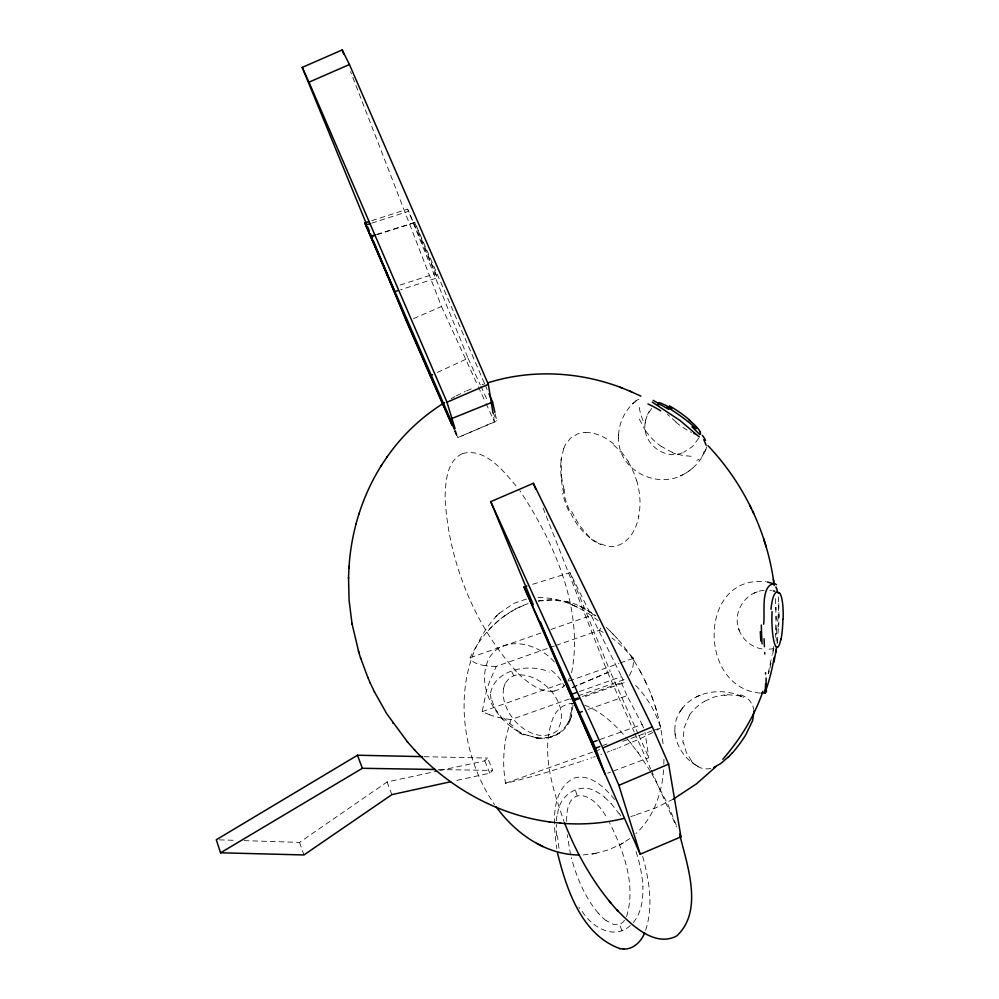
<?xml version="1.0" encoding="UTF-8"?>
<svg xmlns="http://www.w3.org/2000/svg" width="999" height="999" viewBox="0 0 999 999"><rect width="100%" height="100%" fill="white"/><g stroke="black" fill="none" stroke-linecap="round" stroke-linejoin="round"><path stroke-width="0.75" stroke-dasharray="5 3.75" d="M685.152 473.439C658.641 490.297 617.669 471.016 618.593 437.924M618.618 435.077C619.08 420.492 627.172 406.618 639.148 398.439M618.581 438.611L618.618 434.403M573.026 705.194L571.153 717.22M663.836 764.297L663.96 758.691M777.272 642.282L778.758 623.738M778.958 617.295L778.745 603.246M778.683 626.885L779.02 614.41M775.474 598.588L776.086 619.405L775.311 634.502M490.646 692.769C495.092 669.105 530.257 662.861 549.388 672.102M566.683 821.265C565.846 782.804 594.23 792.319 607.255 818.855M696.852 765.684C677.759 755.381 667.369 728.371 681.243 709.864M563.673 448.439L561.051 460.289L561.525 477.122M560.901 462.35C558.978 494.755 574.038 540.559 610.426 546.603A23.889 22.84 52.4 0 0 618.181 545.329L619.667 544.755A26.224 25.025 48.2 0 0 622.914 543.031C631.98 537.237 636.75 526.735 638.786 516.508M663.598 769.767C662.012 793.218 653.583 817.294 635.963 833.528M645.242 422.44C641.433 442.857 664.834 461.438 683.928 452.172M778.321 616.346L775.499 637.374M571.328 712.337L571.416 705.107M561.051 460.289L561.276 458.241M777.06 643.781L777.647 639.56M489.885 714.859L482.142 711.663L486.276 691.733A138.898 123.664 -38.7 0 1 489.622 681.38L496.228 666.383L548.526 648.064M772.726 654.083L773.838 647.115M645.566 420.629L647.564 414.448L652.784 406.78M645.142 423.014L645.679 419.942M773.85 646.241L772.015 655.307M503.621 688.299C498.988 713.548 532.842 747.876 556.98 730.968C572.402 706.78 544.193 673.838 517.957 674.8A9.116 4.52 -15 0 0 513.861 675.686L509.19 678.346L505.694 682.617M768.181 673.513L771.74 656.618M557.704 813.923C558.816 795.266 580.157 781.23 596.715 791.87A41.696 41.371 -5.6 0 1 600.524 794.168L604.457 797.065M769.967 667.981L771.815 659.427M768.518 673.626L769.28 670.816M571.578 672.839C584.153 609.827 554.183 542.132 519.792 490.559M570.079 718.181L568.868 721.378M537.574 738.061C551.473 739.909 566.695 732.217 570.816 718.206M570.204 720.017L571.828 715.197M569.368 698.963L510.926 719.63L506.368 735.901A159.89 128.859 -34.1 0 0 504.045 771.29L505.432 783.291A163.324 11.214 -18.9 0 0 513.973 781.293L537.487 775.062A112.974 7.905 -19 0 0 542.794 773.551L581.018 761.525M645.604 930.244C653.658 905.881 649.15 879.27 642.32 855.156M626.573 916.595C636.288 885.052 623.626 850.599 609.44 822.527M705.756 449.762C701.723 459.79 694.205 468.356 684.79 473.663M485.551 665.696L483.903 665.446A134.74 28.846 -17 0 1 470.442 658.416L470.154 657.692C477.834 641.458 489.473 627.047 503.921 616.346M568.106 680.794L569.43 678.121M698.676 438.249L692.607 446.503L683.616 452.31M649.125 411.526L647.564 414.448M629.407 675.536L630.107 674.188A143.419 54.62 -16.6 0 0 633.304 664.223L633.541 658.254L620.192 644.655A139.573 125.112 -34.2 0 0 612.275 638.324L611.9 638.049M567.357 724.3L560.214 732.354L550.349 737.162M689.485 715.284L684.003 728.184L683.241 740.459M681.718 709.228C695.916 689.859 724.862 687.2 745.117 698.051M679.857 711.812L682.991 707.417M624.487 920.316L623.314 921.727A9.715 9.366 -52.7 0 1 619.605 924.25L613.461 924.375L606.231 920.678M633.291 922.527C641.608 912.661 643.231 899.013 642.844 886.575M488.224 630.619C499.138 618.606 512.762 608.653 528.271 603.546M497.052 615.372C449.95 666.221 457.167 750.361 494.53 804.57M632.617 403.846L633.691 402.822M439.66 770.591L484.752 760.838L487.687 758.066L492.732 770.429L489.785 773.189L453.633 781.106M553.958 691.121L559.265 689.397L563.036 686.9M499.113 613.461L513.424 603.533L526.848 598.901M562.849 687.075L564.697 685.351M495.729 616.62L500.137 612.512M630.344 925.524C613.461 941.195 589.885 925.936 580.943 909.277M688.835 471.103L692.532 468.231M504.12 616.196L515.784 608.866L527.01 603.97M629.882 838.573L621.241 844.08M244.031 840.634L299.538 842.382L387.05 781.98L438.161 770.916M594.567 853.633L608.279 849.912L620.342 844.555M622.689 843.243L623.688 842.681M704.495 701.31L714.173 697.027L724.612 694.829M451.261 398.663L455.032 396.553M619.755 844.892L622.027 843.643M764.023 590.372C745.866 591.57 732.479 611.813 738.673 628.908M673.276 799.163L654.732 808.316L630.756 816.595M652.846 732.467L643.119 737.287A111.938 7.867 -19.1 0 1 638.186 739.535L619.38 747.464M462.425 453.621C485.901 447.04 504.907 472.889 517.919 488.136M456.293 395.854L465.334 391.421M462.112 453.758C446.316 461.413 445.504 483.054 445.054 498.164C448.788 562.425 474.737 626.735 518.606 674.063M680.232 475.886L682.642 474.775M437.312 372.452L468.069 358.266L407.642 209.153L370.704 221.004M698.551 695.953L700.062 695.279M696.378 696.927L698.176 696.128M413.524 318.619L441.483 306.518L350.599 71.691M495.204 413.748L496.828 421.029L457.492 437.737L454.745 430.569L457.804 437.637L494.43 421.828L492.969 412.824M572.464 687.499L607.654 672.439L542.445 506.406M466.658 390.859L474.6 387.487M572.14 687.637L610.214 671.54L638.061 733.691M754.083 593.194L757.392 591.833M617.332 748.276L618.019 748.001M615.933 748.825L613.074 749.937M610.876 750.786L611.613 750.499M609.39 751.36L607.105 752.222M607.767 773.189L610.501 772.165M613.236 771.128L648.813 757.704L645.017 732.417M600.836 754.557L601.635 754.257M482.105 384.752L484.802 383.766M600.087 739.485L642.107 724.487L643.581 727.884M602.722 745.541L607.067 743.993M505.432 783.291L593.406 751.835M594.867 751.31L600.736 749.213M622.727 741.345L652.047 730.868M653.521 730.344L660.851 727.722L656.68 716.832A161.089 131.294 -28.8 0 0 638.898 688.873L635.302 685.114M595.154 756.618L593.493 757.205M579.333 691.533L621.565 676.598L624.125 682.717L581.955 697.652M578.134 695.853L626.336 678.796M582.429 696.44L621.39 682.654L624.125 682.717M588.086 709.477L627.01 695.666L642.107 724.487M482.142 711.663L562.986 683.141M568.868 681.068L618.843 663.448M620.317 662.924L633.541 658.254M591.008 758.079L591.845 757.791M549.974 647.552L554.333 646.028M555.781 645.516L599.363 630.257A119.805 25.999 -17.7 0 0 601.386 626.885M470.154 657.692L542.07 632.592M550.874 629.507L593.443 614.647L595.741 615.471M586.863 759.527L587.687 759.24M552.572 736.475L549.6 737.362L552.572 736.475A13.786 1.911 70.4 0 1 551.061 734.839M582.692 760.963L583.528 760.676M400.112 285.077L435.302 273.626L437.45 277.772L400.587 289.772M376.698 234.39L414.885 222.502L484.74 383.953M376.91 234.715L414.885 222.502M371.678 223.152L408.703 211.264L435.302 273.626M532.654 584.278L570.004 572.627L621.565 676.598M633.616 815.808L635.202 815.396M550.087 737.262L538.224 738.124L524.225 734.465M710.801 768.406L708.516 768.793A111.139 44.655 -74.5 0 1 691.445 761.263M773.963 648.526L768.356 649.325M583.129 854.932L593.768 853.758M538.311 601.011C557.492 597.502 578.309 602.122 593.443 614.647M591.883 854.095L596.241 853.321M538.174 601.061L553.034 599.912L569.492 602.335M518.156 673.663C527.509 682.142 538.886 691.882 552.36 691.296M551.972 691.333L554.208 691.083M573.876 703.446C565.109 702.909 557.267 708.953 553.596 716.595C539.822 750.561 552.659 788.661 563.998 821.478M543.706 738.224L544.73 738.186M571.203 703.546L572.415 703.508M727.322 694.642L739.322 695.816M585.389 432.505C596.203 432.305 606.368 437.624 614.36 444.567M691.121 456.293L682.729 455.519L675.586 453.608M538.074 597.589C560.127 597.29 581.181 607.13 598.164 620.629M438.411 769.542L492.732 770.429M424.125 756.68L487.687 758.066M219.355 839.859L236.326 840.396M769.867 590.322L771.54 590.521M760.114 693.094C697.539 687.824 698.226 574.15 765.933 581.755M510.926 719.63L504.42 718.631A142.77 53.796 -15.2 0 1 489.897 714.859M536.925 737.986L523.351 734.09L510.776 726.585M762 648.925C751.91 647.265 742.856 640.097 739.248 630.494M741.795 696.59L738.91 695.516L743.93 697.452L742.956 697.04M584.752 705.244C601.51 711.488 614.722 724.4 626.273 737.637M523.351 734.09L525.124 734.839M672.602 452.497L661.663 446.628M569.105 603.533L572.951 605.257M573.488 605.494L577.547 607.317M601.011 544.63L598.201 543.344M579.732 606.068L594.88 614.485M520.092 732.517L521.678 733.316M599.363 630.257L603.146 632.355M695.691 764.959L698.226 766.533M589.335 537.05L579.27 525.237L570.891 510.002M606.318 627.434C620.991 641.108 633.229 657.404 642.282 675.287M554.37 662.05C538.998 643.381 502.572 633.728 488.673 658.978C476.61 684.715 492.919 715.247 515.184 729.67A77.847 35.065 2 0 0 517.819 731.305M610.202 631.168L617.644 639.023M502.984 719.53L495.142 708.778L491.346 699.05M611.188 803.558L618.818 813.361M598.364 913.248C584.89 897.352 576.685 877.597 571.303 857.641M614.585 799.475C605.057 787.799 589.922 772.826 573.438 778.296C549.687 791.583 553.771 825.736 556.78 848.675M627.235 738.773L638.498 753.184L650.923 772.09M621.278 451.585L628.446 461.638M691.583 760.913L686.375 752.509L683.528 742.719M630.144 742.195L631.818 744.405M636.75 750.873L638.498 753.184M631.193 656.718L634.278 661.101M645.754 431.231L638.049 416.683M651.635 773.313L667.906 804.52L676.76 826.26M407.642 209.153L408.703 211.264M644.842 680.394C655.307 701.248 661.051 724.238 663.461 747.377M639.959 670.654L647.165 685.002M441.483 306.518L477.647 385.264M478.284 386.675L485.389 402.147M486.038 403.546L494.43 421.828M468.069 358.266L480.207 384.765M480.856 386.163L487.887 401.498M492.994 412.662L496.828 421.029M638.686 735.102L648.813 757.704M607.654 672.439L634.203 731.98M634.827 733.391L650.624 768.83M651.261 770.241L676.535 826.947M454.395 430.694L457.492 437.737M621.39 682.654L627.01 695.666M485.352 385.352L487.162 389.535M414.56 222.203L437.45 277.772M484.752 760.838L489.785 773.189M570.004 572.627L610.214 671.54M739.397 630.881L738.548 628.521M752.809 705.943L753.833 709.502M387.05 781.98L391.858 794.642M738.81 629.308L739.098 630.107M299.538 842.382L303.933 854.957M651.373 695.104L652.921 699.787M654.994 705.868L656.505 710.439M455.544 430.244L457.804 437.637M636.588 480.207L637.799 484.715A89.96 85.602 -9.8 0 1 639.835 498.426L639.997 500.724A76.723 73.002 -4 0 1 638.611 516.483M564.847 493.244L563.973 489.947M570.604 854.819L567.195 834.839M674.8 730.456L675.299 735.851M556.543 835.901L556.331 827.759A80.407 71.528 -82.3 0 1 556.418 824.45M775.998 607.317L776.023 609.989M776.048 616.47L776.086 619.405M594.605 615.047A135.464 29.358 -17.8 0 1 595.716 615.471M496.216 666.383A119.306 25.637 -17.1 0 1 485.751 665.721M660.851 727.722A164.236 11.414 -19.2 0 1 656.992 730.157M689.322 715.222A27.448 15.709 -46.8 0 1 704.495 701.41M683.129 743.056A69.368 35.44 -54.6 0 1 682.804 740.808M740.609 694.829A105.37 39.048 -30.8 0 1 752.447 706.143M724.15 695.466A73.089 30.969 -36.7 0 1 726.86 695.229M776.772 628.97A236.626 219.318 3 0 1 776.148 641.133M778.246 596.828A77.447 21.441 -73.5 0 1 778.084 616.658M621.94 930.581A14.111 1.936 69.5 0 1 619.605 924.225M577.06 795.479A14.111 1.986 70.1 0 1 575.362 789.61M636.038 851.66A149.001 143.906 23.4 0 1 643.006 886.563M619.055 813.211A125.2 121.428 14.5 0 1 620.779 815.883M604.37 797.165A63.611 61.651 14.4 0 1 611.076 803.646M606.193 920.728A55.232 53.297 -55.4 0 1 598.413 913.211M556.306 820.941A63.674 57.93 -82.1 0 1 557.317 813.835M558.978 848.326A128.584 113.411 -83.1 0 1 557.567 835.776M579.657 908.366A124.113 111.326 -82.5 0 1 578.821 907.08M513.861 675.699A12.999 1.698 70.7 0 1 511.875 671.815M551.448 670.416A143.794 76.511 -33.9 0 1 564.173 686.113M570.754 699.013A121.091 63.636 -31.4 0 1 570.991 699.799M571.778 703.084A121.091 63.636 -31.4 0 1 572.065 704.807M570.854 712.499A61.576 32.492 -31.8 0 1 569.48 718.331M568.618 721.39A40.509 23.501 -24.3 0 1 567.082 724.287M503.683 688.286A52.385 26.224 -14.4 0 1 505.631 682.617M523.326 734.914A61.688 29.408 0 0 1 517.007 731.605M513.024 726.011A124.488 55.245 2.5 0 1 503.621 717.919M491.021 699.063A119.593 55.345 0.9 0 1 490.709 692.769M661.625 446.728A32.318 14.723 40.2 0 1 645.841 431.231M675.711 453.921A40.822 18.344 38.7 0 1 672.702 452.809M703.608 451.923A73.789 25.3 30.5 0 1 696.765 460.364M706.468 446.928A75.724 22.84 22.3 0 1 703.92 452.097M634.939 402.21A77.398 20.142 50.8 0 1 641.695 399.375M643.031 420.679A63.424 16.821 54.1 0 1 639.248 407.043M595.379 542.045A42.645 40.397 50.7 0 1 589.16 537.25M568.568 510.701A102.847 82.492 53 0 1 562.549 493.419M564.173 489.947A100.749 76.011 55.7 0 1 561.713 477.147M563.798 448.501A42.22 35.652 35.7 0 1 565.884 443.943L570.566 438.124L577.235 434.078A24.376 20.217 20.4 0 1 585.377 432.455M613.786 445.129A66.434 60.265 16.6 0 1 620.666 452.023M628.171 461.788A89.361 84.54 0.7 0 1 636.45 480.244M676.136 421.928A26.436 4.583 39.1 0 1 667.32 414.11M675.861 422.24A26.186 5.619 38.2 0 0 677.597 423.588A26.111 5.757 38.2 0 0 691.52 432.455M559.827 732.804L556.206 734.914L559.827 732.804M538.473 738.136L535.689 737.811L538.473 738.136"/><path stroke-width="1.5" d="M764.922 692.894L761.313 693.119M765.584 683.828L765.271 690.596M352.085 624.163L349.076 600.149L348.539 577.272M348.951 567.994C351.111 531.743 362.137 495.891 381.593 465.159M348.476 578.646L349.013 566.421M764.934 692.607L765.234 689.847M765.134 692.032L764.947 693.169M773.925 662.287L776.273 649.4M775.873 652.31L776.673 646.578M355.944 524.225L356.168 523.451M358.903 514.11L359.153 513.261M762.949 691.308C754.357 716.408 740.184 739.31 722.826 759.277M644.63 932.904C641.321 941.533 633.204 949.624 623.388 949.013M386.713 457.467C401.948 435.427 421.803 416.62 444.617 402.572M381.031 466.009L387.312 456.543M732.429 752.622L729.607 755.681M715.759 766.832L696.39 783.903L673.276 799.163M728.259 757.055L720.579 763.661L713.786 767.457M422.577 756.643L357.48 755.232L216.284 839.759L220.554 852.796L303.933 854.957L391.858 794.642L450.611 781.767M220.554 852.796L362.362 768.293L435.314 769.48M451.91 425.05L430.219 375.736L432.579 374.637M366.458 223.976L302.21 67.408L342.195 49.95L349.438 64.523L488.336 384.328L492.969 412.824M302.21 67.408L308.978 82.18L349.438 64.523M455.094 428.771L446.978 402.197L488.336 384.328M533.341 604.795L490.759 501.648L533.379 483.304L652.285 726.81L668.631 764.135L680.956 836.862L640.184 854.22L568.244 689.31L540.447 621.977M490.759 501.648L602.722 747.976L652.285 726.81M640.184 854.22L618.893 785.339L668.631 764.135M375.449 235.19L371.066 236.601L450.337 419.118L492.594 402.098L488.973 393.718M578.096 697.976L573.763 699.5L579.432 712.549L592.844 742.07L597.19 740.521M592.844 742.07L595.479 748.139L599.825 746.578M526.898 586.076L524.025 586.975L572.052 694.105L576.423 692.557M573.763 699.5L574.687 700.224L579.045 698.676M579.432 712.549L582.317 711.525M369.218 221.478L364.785 222.902L394.692 291.696L397.639 290.734M375.249 234.852L370.879 236.263L394.692 291.696M365.759 225.05L370.192 223.626M487.562 382.929C531.193 369.006 579.408 371.528 621.99 387.949M623.601 818.531C602.722 823.513 581.018 825.099 559.64 823.051M579.445 855.007C545.641 854.844 515.397 833.441 496.203 806.83M557.479 852.834C566.433 889.135 581.518 934.964 620.067 948.65M619.555 948.6L623.713 949.038M414.448 749.812C449.887 788.186 498.289 815.159 550.324 822.015M549.088 821.877L560.938 823.201M776.423 584.74A54.47 13.262 -78.6 0 0 773.214 583.678C760.326 587.112 765.284 613.886 763.611 624.2M773.201 590.821L774.837 591.208M767.244 581.955L772.751 583.491M629.37 390.934L640.921 396.128M619.755 387.075L631.543 391.795M653.159 400.337L668.643 409.365M536.663 843.393L542.932 846.578M652.26 402.122L679.994 420.454L699.225 436.9M691.92 426.81L699.837 434.49M616.633 909.639C630.893 924.237 654.208 947.689 676.623 936.026C703.646 911.3 687.399 865.783 680.032 835.901M707.991 445.691C743.281 482.867 766.733 531.168 773.738 581.967M374.363 691.708L386.725 713.711L407.567 742.045M407.105 741.533L414.972 750.386M564.51 822.801C577.21 855.044 594.705 885.763 618.181 911.413M609.353 901.323L611.026 903.233M392.744 722.776L393.181 723.438M703.783 439.66L706.156 445.254M367.744 677.21L370.279 683.079M370.167 682.841L374.538 692.07M749.737 505.207L751.423 508.766M752.459 510.864L753.696 513.486M775.886 586.962L776.473 588.361M679.695 834.028L680.956 836.862M452.172 424.9L406.531 321.653L373.526 241.209M602.722 747.976L618.893 785.339M308.978 82.18L446.978 402.197M572.052 694.105L574.687 700.224M524.025 586.975L605.032 774.225L595.479 748.139M364.785 222.902L430.219 375.736M367.632 226.848L369.405 231.156M370.579 234.028L372.352 238.336M360.477 657.679L367.907 677.622M533.379 483.304L535.651 489.085M342.195 49.95L343.868 54.296M450.337 419.118L454.183 429.145M357.48 755.232L362.362 768.293M358.878 652.547L351.948 623.426M358.354 650.873L360.739 658.528M763.648 538.798L764.41 541.246M766.295 547.29L764.46 541.333M492.594 402.098L494.88 412.287M773.401 579.308L774.188 585.489M764.435 646.74L764.06 638.736M764.797 654.008L764.722 652.484M753.995 710.813L752.622 720.591L746.016 734.365A28.584 5.719 -51.7 0 1 732.442 752.871M765.534 672.677L765.571 674.088M729.545 755.931A29.446 6.756 -52.4 0 1 728.184 757.317M780.594 640.034A27.835 5.12 89.7 0 1 774.437 643.194A27.835 5.12 89.7 0 1 772.065 611.563M771.016 609.353A27.685 6.718 89.3 0 1 778.596 592.907M778.608 592.582A28.047 6.169 -87.5 0 1 779.282 593.344M779.332 592.757A27.872 6.156 -87.2 0 1 783.104 618.98M782.891 619.243A27.435 4.733 -88.6 0 1 781.031 639.36M780.956 638.823A27.485 4.62 -88.7 0 1 780.656 640.347M776.51 588.261A77.447 21.441 -73.5 0 1 777.634 592.657M762.112 643.843A61.301 9.316 89.5 0 1 761.325 625.037M766.458 692.07A75.562 0.712 87.4 0 1 766.283 689.872M760.289 631.718A80.494 2.21 86.3 0 1 760.826 640.996M766.096 677.984A77.185 5.794 84.4 0 1 765.958 686.538M765.271 691.845A57.842 1.511 90 0 1 765.147 690.609M774.163 657.317A236.626 219.318 3 0 1 764.997 692.919M702.272 435.302A53.596 14.723 28.5 0 1 705.544 440.384M667.107 407.217A32.705 5.644 35.2 0 1 696.178 428.708M647.939 403.971A64.76 12.637 40.5 0 1 660.726 410.839M700.112 431.868A26.536 5.32 35.9 0 1 699.675 434.54M694.879 433.866A26.536 5.32 35.9 0 1 693.905 433.504M690.646 421.378A26.673 5.357 34.9 0 1 700.199 431.918M688.973 420.067A26.436 4.733 36 0 1 690.484 421.353M669.38 405.831A26.186 4.495 36.1 0 1 690.034 420.342M658.791 405.781A26.511 3.884 36.2 0 1 657.966 404.508M657.879 402.822A26.511 3.884 36.2 0 1 671.815 408.966"/></g></svg>
